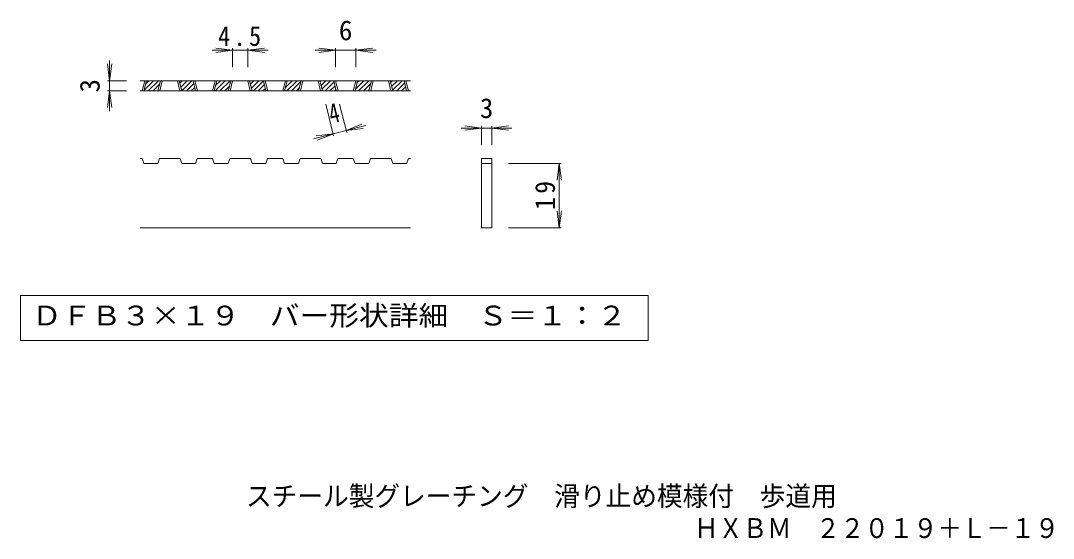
# Model space of a CAD drawing. Units: millimetres on the paper, enlarged 5 times, with parts at other scales. Extents: x -836 to 873, y -686 to 607.
# Drawn here: x -575 to 188, y -686 to -303 of the extents above; entities that cross this region are included whole.
import ezdxf
from ezdxf.enums import TextEntityAlignment as Align

# ---------------------------------------------------------------- set-up
doc = ezdxf.new("R2010")
doc.units = ezdxf.units.MM
doc.header["$LTSCALE"] = 5
for name, color, linetype, lineweight in [('D-0_通り芯', 3, 'Continuous', 9), ('D-2_蓋', 3, 'Continuous', 9), ('D-4_寸法', 7, 'Continuous', 9)]:
    doc.layers.add(name, color=color, linetype=linetype, lineweight=lineweight)
doc.layers.add('F-5_F-5ﾚｲﾔ', color=2, linetype='Continuous')
doc.styles.add('ＭＳ ゴシック', font='')
doc.styles.get('ＭＳ ゴシック').set_extended_font_data('MS Gothic')

msp = doc.modelspace()

# ---------------------------------------------------------------- linework, layer by layer
at = {"layer": 'D-0_通り芯'}
for p, q in [((-286.976, -347.371), (-486.976, -347.371)), ((-483.96, -354.339), (-476.991, -347.371)), ((-482.781, -349.625), (-480.527, -347.371)), ((-480.956, -354.871), (-473.456, -347.371)), ((-477.42, -354.871), (-472.573, -350.024)), ((-457.622, -349.215), (-455.778, -347.371)), ((-456.915, -352.043), (-452.242, -347.371)), ((-456.207, -354.871), (-448.707, -347.371)), ((-452.672, -354.871), (-447.261, -349.461)), ((-431.458, -354.871), (-423.958, -347.371)), ((-431.111, -350.988), (-427.494, -347.371)), ((-427.923, -354.871), (-420.423, -347.371)), ((-405.407, -350.032), (-402.745, -347.371)), ((-404.699, -352.861), (-399.209, -347.371)), ((-403.174, -354.871), (-395.746, -347.443)), ((-399.639, -354.871), (-395.039, -350.272)), ((-379.429, -352.339), (-374.461, -347.371)), ((-378.425, -354.871), (-370.925, -347.371)), ((-378.251, -347.626), (-377.996, -347.371)), ((-374.89, -354.871), (-368.043, -348.024)), ((-353.892, -348.015), (-353.247, -347.371)), ((-353.184, -350.843), (-349.712, -347.371)), ((-352.477, -353.672), (-346.176, -347.371)), ((-350.141, -354.871), (-343.524, -348.254)), ((-346.606, -354.871), (-342.817, -351.082)), ((-327.748, -353.691), (-321.428, -347.371)), ((-326.569, -348.977), (-324.963, -347.371)), ((-325.392, -354.871), (-317.892, -347.371)), ((-321.857, -354.871), (-316.361, -349.376)), ((-301.67, -348.826), (-300.214, -347.371)), ((-300.962, -351.654), (-296.679, -347.371)), ((-300.255, -354.483), (-293.143, -347.371)), ((-297.108, -354.871), (-291.302, -349.065)), ((-286.976, -354.871), (-486.976, -354.871)), ((-473.885, -354.871), (-473.752, -354.738)), ((-449.136, -354.871), (-446.554, -352.289)), ((-424.387, -354.871), (-420.903, -351.386)), ((-396.103, -354.871), (-394.332, -353.1)), ((-371.354, -354.871), (-369.221, -352.738)), ((-343.07, -354.871), (-342.11, -353.911)), ((-318.321, -354.871), (-317.54, -354.089)), ((-293.573, -354.871), (-290.595, -351.893)), ((-290.037, -354.871), (-289.888, -354.722)), ((-485.343, -404.871), (-486.976, -404.871)), ((-485.343, -404.871), (-484.093, -408.621)), ((-473.785, -408.621), (-484.093, -408.621)), ((-473.785, -408.621), (-472.535, -404.871)), ((-457.458, -404.871), (-472.535, -404.871)), ((-457.458, -404.871), (-456.208, -408.621)), ((-445.909, -408.621), (-456.208, -408.621)), ((-445.909, -408.621), (-444.659, -404.871)), ((-433.332, -404.871), (-444.659, -404.871)), ((-433.332, -404.871), (-432.082, -408.621)), ((-421.774, -408.621), (-432.082, -408.621)), ((-421.774, -408.621), (-420.524, -404.871)), ((-393.889, -408.621), (-404.197, -408.621)), ((-393.889, -408.621), (-392.639, -404.871)), ((-381.312, -404.871), (-392.639, -404.871)), ((-381.312, -404.871), (-380.062, -408.621)), ((-369.754, -408.621), (-380.062, -408.621)), ((-369.754, -408.621), (-368.504, -404.871)), ((-368.504, -404.871), (-353.428, -404.871)), ((-352.178, -408.621), (-353.428, -404.871)), ((-341.87, -408.621), (-352.178, -408.621)), ((-341.87, -408.621), (-340.62, -404.871)), ((-329.293, -404.871), (-340.62, -404.871)), ((-329.293, -404.871), (-328.043, -408.621)), ((-317.735, -408.621), (-328.043, -408.621)), ((-317.735, -408.621), (-316.485, -404.871)), ((-316.485, -404.871), (-301.408, -404.871)), ((-300.158, -408.621), (-301.408, -404.871)), ((-289.85, -408.621), (-300.158, -408.621)), ((-234.476, -404.871), (-226.976, -404.871)), ((-234.476, -456.121), (-234.476, -404.871)), ((-234.476, -408.621), (-226.976, -408.621)), ((-286.976, -456.121), (-486.976, -456.121))]:
    msp.add_line(p, q, dxfattribs=at)
for points in [[(-404.197, -408.621), (-405.447, -404.871), (-420.524, -404.871)], [(-289.85, -408.621), (-288.6, -404.871), (-286.976, -404.871)], [(-226.976, -404.871), (-226.976, -456.121), (-234.476, -456.121)]]:
    msp.add_lwpolyline(points, dxfattribs=at)
at = {"layer": 'D-0_通り芯', "color": 7}
msp.add_lwpolyline([(-575.303, -506.121), (-575.303, -539.346), (-111.149, -539.346), (-111.149, -506.121)], close=True, dxfattribs=at)
at = {"layer": 'D-2_蓋'}
for p, q in [((-485.381, -354.871), (-483.506, -347.371)), ((-484.093, -354.871), (-482.218, -347.371)), ((-473.785, -354.871), (-471.91, -347.371)), ((-472.496, -354.871), (-470.622, -347.371)), ((-457.496, -354.871), (-459.371, -347.371)), ((-456.208, -354.871), (-458.083, -347.371)), ((-445.909, -354.871), (-447.784, -347.371)), ((-444.62, -354.871), (-446.495, -347.371)), ((-433.37, -354.871), (-431.495, -347.371)), ((-432.082, -354.871), (-430.207, -347.371)), ((-421.774, -354.871), (-419.899, -347.371)), ((-420.485, -354.871), (-418.611, -347.371)), ((-405.485, -354.871), (-407.361, -347.371)), ((-404.197, -354.871), (-406.072, -347.371)), ((-393.889, -354.871), (-395.764, -347.371)), ((-392.601, -354.871), (-394.476, -347.371)), ((-381.351, -354.871), (-379.476, -347.371)), ((-380.062, -354.871), (-378.187, -347.371)), ((-369.754, -354.871), (-367.88, -347.371)), ((-368.466, -354.871), (-366.591, -347.371)), ((-353.466, -354.871), (-355.341, -347.371)), ((-352.178, -354.871), (-354.053, -347.371)), ((-341.87, -354.871), (-343.745, -347.371)), ((-340.581, -354.871), (-342.456, -347.371)), ((-329.331, -354.871), (-327.456, -347.371)), ((-328.043, -354.871), (-326.168, -347.371)), ((-317.735, -354.871), (-315.86, -347.371)), ((-316.447, -354.871), (-314.572, -347.371)), ((-301.447, -354.871), (-303.322, -347.371)), ((-300.158, -354.871), (-302.033, -347.371)), ((-289.85, -354.871), (-291.726, -347.371)), ((-288.562, -354.871), (-290.437, -347.371))]:
    msp.add_line(p, q, dxfattribs=at)
at = {"layer": 'D-4_寸法'}
for p, q in [((-418.611, -324.871), (-433.611, -324.871)), ((-418.611, -324.871), (-431.004, -323.239)), ((-418.611, -324.871), (-431.004, -326.502)), ((-418.611, -323.371), (-418.611, -337.371)), ((-407.361, -324.871), (-418.611, -324.871)), ((-407.361, -324.871), (-394.967, -323.239)), ((-407.361, -323.371), (-407.361, -337.371)), ((-407.361, -324.871), (-394.967, -326.502)), ((-407.361, -324.871), (-392.361, -324.871)), ((-342.456, -324.871), (-357.456, -324.871)), ((-342.456, -324.871), (-354.849, -323.239)), ((-342.456, -324.871), (-354.849, -326.502)), ((-342.456, -323.371), (-342.456, -337.371)), ((-327.456, -324.871), (-342.456, -324.871)), ((-327.456, -324.871), (-315.063, -323.239)), ((-327.456, -323.371), (-327.456, -337.371)), ((-327.456, -324.871), (-315.063, -326.502)), ((-327.456, -324.871), (-312.456, -324.871)), ((-509.476, -347.371), (-511.107, -334.978)), ((-509.476, -347.371), (-509.476, -332.371)), ((-509.476, -347.371), (-507.844, -334.978)), ((-510.976, -347.371), (-496.976, -347.371)), ((-509.476, -347.371), (-509.476, -354.871)), ((-509.476, -354.871), (-511.107, -367.264)), ((-510.976, -354.871), (-496.976, -354.871)), ((-509.476, -354.871), (-507.844, -367.264)), ((-509.476, -354.871), (-509.476, -369.871)), ((-343.874, -388.087), (-349.733, -364.65)), ((-334.173, -385.662), (-339.425, -364.65)), ((-334.536, -384.207), (-322.909, -379.618)), ((-334.536, -384.207), (-319.984, -380.569)), ((-234.476, -382.371), (-246.869, -380.739)), ((-234.476, -380.871), (-234.476, -394.871)), ((-226.976, -382.371), (-214.583, -380.739)), ((-226.976, -380.871), (-226.976, -394.871)), ((-344.238, -386.632), (-358.79, -390.27)), ((-344.238, -386.632), (-356.657, -388.055)), ((-344.238, -386.632), (-355.866, -391.22)), ((-344.238, -386.632), (-334.536, -384.207)), ((-334.536, -384.207), (-322.118, -382.784)), ((-234.476, -382.371), (-249.476, -382.371)), ((-234.476, -382.371), (-246.869, -384.003)), ((-226.976, -382.371), (-234.476, -382.371)), ((-226.976, -382.371), (-214.583, -384.003)), ((-226.976, -382.371), (-211.976, -382.371)), ((-175.476, -408.621), (-214.476, -408.621)), ((-176.976, -408.621), (-178.607, -421.014)), ((-176.976, -408.621), (-175.344, -421.014)), ((-176.976, -456.121), (-176.976, -408.621)), ((-176.976, -456.121), (-178.607, -443.728)), ((-176.976, -456.121), (-175.344, -443.728)), ((-175.476, -456.121), (-214.476, -456.121))]:
    msp.add_line(p, q, dxfattribs=at)

# ---------------------------------------------------------------- texts
at = {"layer": 'D-0_通り芯', "color": 2, "style": 'ＭＳ ゴシック', "width": 1.1}
msp.add_text('ＤＦＢ３×１９\u3000バー形状詳細\u3000Ｓ＝１：２', height=14.66, dxfattribs=at).set_placement((-566.976, -532.733), align=Align.BOTTOM_LEFT)
at = {"layer": 'D-4_寸法', "color": 2, "style": 'ＭＳ ゴシック'}
for s, p in [('6', (-339.956, -321.871)), ('3', (-235.726, -379.371))]:
    msp.add_text(s, height=14.66, dxfattribs=at).set_placement(p, align=Align.BOTTOM_LEFT)
msp.add_text('3', height=14.66, rotation=90, dxfattribs=at).set_placement((-512.476, -356.121), align=Align.BOTTOM_LEFT)
at = {"layer": 'D-4_寸法', "color": 2, "style": 'ＭＳ ゴシック', "width": 0.75}
msp.add_text('4', height=14.66, rotation=14.035, dxfattribs=at).set_placement((-344.359, -383.57), align=Align.BOTTOM_LEFT)
at = {"layer": 'D-4_寸法', "color": 2, "insert": (-429.236, -321.871), "char_height": 14.66, "attachment_point": 7, "style": 'ＭＳ ゴシック'}
msp.add_mtext('\\T1.27;\\W0.9;4.5', dxfattribs=at)
at = {"layer": 'D-4_寸法', "color": 2, "insert": (-179.976, -442.996), "char_height": 14.66, "attachment_point": 7, "rotation": 90, "style": 'ＭＳ ゴシック'}
msp.add_mtext('\\T1.27;\\W0.95;19', dxfattribs=at)
at = {"layer": 'F-5_F-5ﾚｲﾔ', "style": 'ＭＳ ゴシック'}
for s, width, p in [('スチール製グレーチング\u3000滑り止め模様付\u3000歩道用', 0.95, (-408.698, -666.145)), ('\u3000ＨＸＢＭ\u3000２２０１９＋Ｌ－１９', 0.9, (-95.211, -689.858))]:
    msp.add_text(s, height=14.66, dxfattribs=dict(at, width=width)).set_placement(p, align=Align.BOTTOM_LEFT)

doc.saveas('drawing.dxf')
